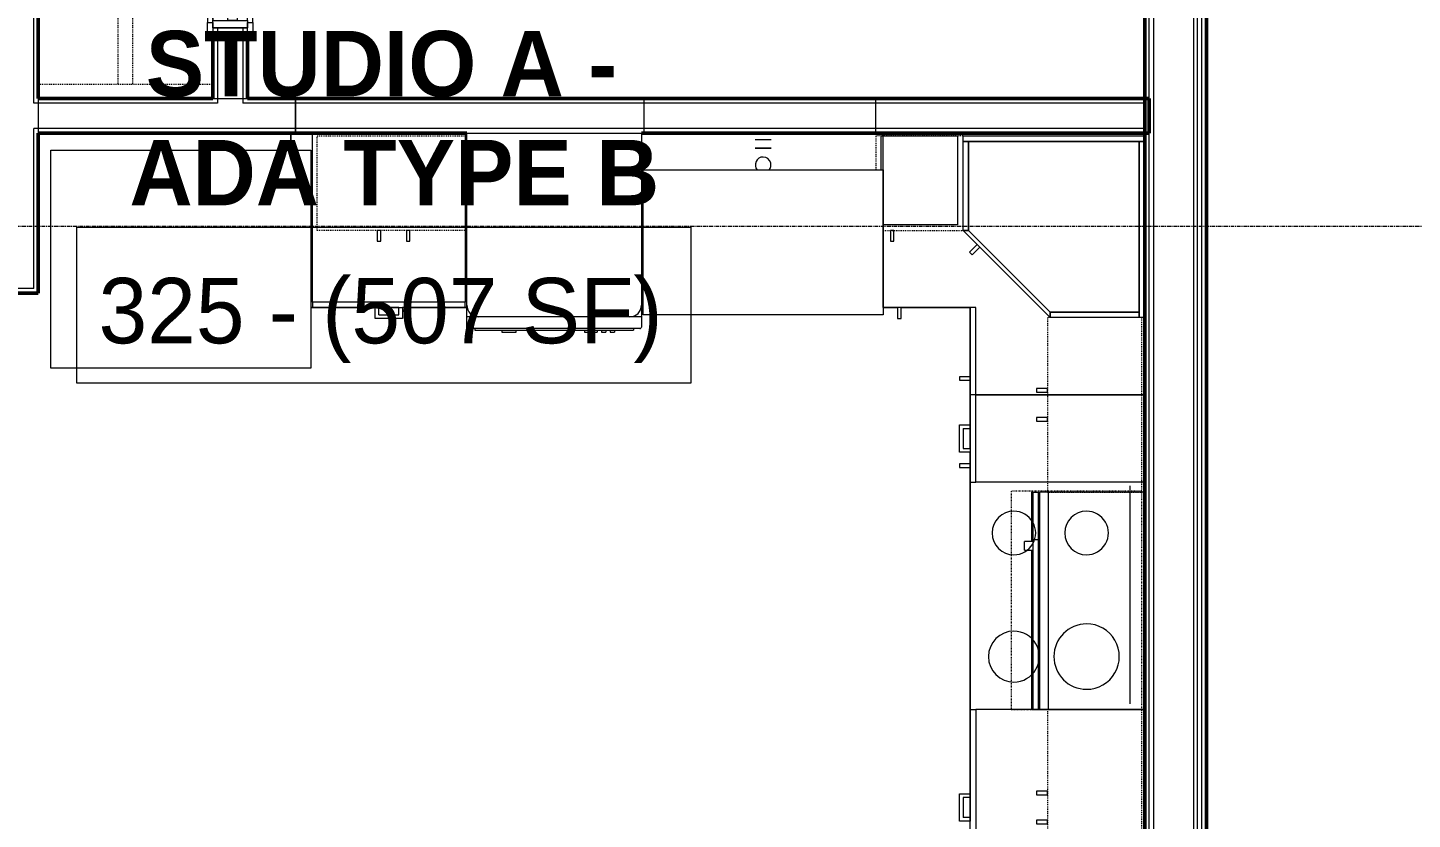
# Model space of a CAD drawing. Header units: inches. Extents: x -4218 to -1830, y 9767 to 12426.
# Drawn here: x -3093.5 to -2903, y 10085.6 to 10194.5 of the extents above; entities that cross this region are included whole.
import ezdxf

# ---------------------------------------------------------------- set-up
doc = ezdxf.new("R2010")
doc.units = ezdxf.units.IN
doc.header["$MEASUREMENT"] = 0
for name, pattern in [('Dash', [0.25, 0.125, -0.125]), ('Grid Line 1_2_', [0.875, 0.5, -0.125, 0.125, -0.125]), ('Overhead', [0.15625, 0.09375, -0.0625])]:
    doc.linetypes.add(name, pattern=pattern)
for name, color, linetype, lineweight in [('0-1', 7, 'Continuous', 5), ('0-2', 10, 'Continuous', 9), ('A-AREA-IDEN', 2, 'Continuous', 9), ('A-DOOR-1', 10, 'Continuous', 9), ('A-DOOR-FRAM-1', 10, 'Continuous', 9), ('A-WALL-1', 7, 'Continuous', 50), ('A-WALL-2', 250, 'Continuous', 13), ('A-WALL-4', 252, 'Continuous', 9), ('A-WALL-5', 253, 'Continuous', 9), ('A-WALL-6', 254, 'Continuous', 9), ('A-WALL-7', 113, 'Continuous', 9), ('I-WALL-1', 7, 'Continuous', 50), ('P-SANR-FIXT-1', 10, 'Continuous', 9), ('P-SANR-FIXT-2', 252, 'Continuous', 9), ('Q-CASE', 31, 'Continuous', 9), ('Q-CASE-1', 253, 'Continuous', 9), ('Q-CASE-2', 252, 'Continuous', 9), ('Q-CASE-3', 10, 'Continuous', 9), ('Q-CASE-4', 252, 'Dash', 9), ('Q-CASE-5', 253, 'Dash', 9), ('Q-CASE-6', 254, 'Continuous', 9), ('Q-CASE-HDLN-1', 10, 'Dash', 9), ('Q-CASE-HDLN-2', 252, 'Dash', 9), ('Q-SPCQ-1', 10, 'Continuous', 9), ('Q-SPCQ-2', 91, 'Overhead', 9), ('S-GRID-1', 1, 'Grid Line 1_2_', 9)]:
    doc.layers.add(name, color=color, linetype=linetype, lineweight=lineweight)
doc.styles.add('Century Gothic', font='ufonts.com_century-gothic.ttf', dxfattribs={"height": 9})
doc.styles.add('Century Gothic_B', font='GOTHICB.TTF', dxfattribs={"height": 9})

# ---------------------------------------------------------------- blocks, each defined once
blk = doc.blocks.new('SLIDING - FLUSH - 5-0 x 6-8-3203585-BACKGROUND - RCP - 3RD FLOOR')
at = {"layer": 'A-DOOR-1'}
for p, q in [((-32.75, 2.25), (-32.75, 3)), ((-30.25, 3), (-32.75, 3)), ((-32.75, 2.25), (-30.25, 2.25)), ((30.25, 3), (-30.25, 3)), ((-30.25, 3), (-30.25, 2.25)), ((1, 2.25), (-30, 2.25)), ((-30, 2.25), (-30, 0.88)), ((1, 2.25), (1, 0.88)), ((30.25, 2.25), (30.25, 3)), ((30.25, 3), (32.75, 3)), ((32.75, 2.25), (30.25, 2.25)), ((32.75, 3), (32.75, 2.25)), ((-30, 0.88), (1, 0.88)), ((30, 0.88), (-1, 0.88)), ((-1, 0.88), (-1, -0.5)), ((30, 0.88), (30, -0.5)), ((-1, -0.5), (30, -0.5)), ((-32.75, -3.25), (-32.75, -2.5)), ((-30.25, -2.5), (-32.75, -2.5)), ((-32.75, -3.25), (-30.25, -3.25)), ((-30.25, -2.5), (-30.25, -3.25)), ((-30.25, -3.25), (30.25, -3.25)), ((30.25, -2.5), (32.75, -2.5)), ((30.25, -3.25), (30.25, -2.5)), ((32.75, -3.25), (30.25, -3.25)), ((32.75, -2.5), (32.75, -3.25))]:
    blk.add_line(p, q, dxfattribs=at)
at = {"layer": 'A-DOOR-FRAM-1'}
for p, q in [((-30, 2.25), (-31, 2.25)), ((-31, -2.5), (-31, 2.25)), ((-30, 2.25), (-30, -2.5)), ((30, 2.25), (1, 2.25)), ((30, -2.5), (30, 2.25)), ((30, 2.25), (31, 2.25)), ((31, 2.25), (31, -2.5)), ((-31, -2.5), (-30, -2.5)), ((-30, -2.5), (30, -2.5)), ((31, -2.5), (30, -2.5))]:
    blk.add_line(p, q, dxfattribs=at)
blk = doc.blocks.new('Refrigerator_-_Side-by-Side_6047 - 36_ X 30_-1372843-BACKGROUND - RCP - 3RD FLOOR')
at = {"layer": 'Q-SPCQ-1'}
for p, q in [((-17.88, 15.58), (17.87, 15.58)), ((-17.88, -14.42), (-17.88, 15.58)), ((17.87, 15.58), (17.87, -14.42)), ((17.87, -14.42), (-17.88, -14.42))]:
    blk.add_line(p, q, dxfattribs=at)
blk = doc.blocks.new('Range - 24_ x 30_-2806124-BACKGROUND - RCP - 3RD FLOOR')
at = {"layer": 'Q-SPCQ-1'}
blk.add_line((0, -22), (30, -22), dxfattribs=at)
for centre, radius, start, end in [((6.5, -6), 3.5, 360, 180), ((23.5, -6), 3, 0, 180), ((6.5, -6), 3.5, 180, 0), ((23.5, -6), 3, 180, 0), ((6.5, -16), 4.5, 0, 180), ((23.5, -16), 3, 360, 180), ((6.5, -16), 4.5, 180, 0), ((23.5, -16), 3, 180, 0)]:
    blk.add_arc(centre, radius, start, end, dxfattribs=at)
blk = doc.blocks.new('Dishwasher_15404 - 34_ counter-547918-BACKGROUND - RCP - 3RD FLOOR')
at = {"layer": 'Q-SPCQ-1'}
for p, q in [((0, 24), (23.68, 24)), ((0, 0), (0, 24)), ((23.68, 24), (25.25, 24)), ((25.25, 24), (26.68, 24)), ((25.25, 24), (25.25, 22.43)), ((26.87, 23.8), (26.87, 0.2)), ((26.87, 22.91), (27.12, 22.91)), ((27.12, 21.39), (27.12, 22.91)), ((25.25, 22.43), (25.25, 1.57)), ((27.12, 20.19), (27.12, 21.39)), ((27.12, 20.28), (27.37, 20.28)), ((27.12, 3.81), (27.12, 20.19)), ((27.12, 19.69), (27.37, 19.69)), ((27.12, 19.1), (27.37, 19.1)), ((27.37, 19.69), (27.37, 20.28)), ((27.37, 18.51), (27.37, 19.1)), ((27.12, 18.51), (27.37, 18.51)), ((27.12, 17.92), (27.37, 17.92)), ((27.12, 17.33), (27.37, 17.33)), ((27.37, 17.33), (27.37, 17.92)), ((27.12, 16.74), (27.37, 16.74)), ((27.12, 16.15), (27.37, 16.15)), ((27.37, 16.15), (27.37, 16.74)), ((27.37, 6.79), (27.12, 6.79)), ((27.37, 5.81), (27.37, 6.79)), ((27.37, 4.82), (27.37, 5.81)), ((27.12, 4.82), (27.37, 4.82)), ((27.12, 2.61), (27.12, 3.81)), ((27.12, 1.09), (27.12, 2.61)), ((23.68, 0), (0, 0)), ((25.25, 1.57), (25.25, 0)), ((26.87, 1.09), (27.12, 1.09)), ((25.25, 0), (23.68, 0)), ((26.68, 0), (25.25, 0))]:
    blk.add_line(p, q, dxfattribs=at)
for centre, radius, start, end in [((23.68, 22.43), 1.57, 360, 90), ((23.68, 22.43), 1.57, 32.077, 42.3359), ((23.68, 22.43), 1.57, 17.8182, 27.5266), ((26.68, 23.8), 0.197, 360, 90), ((23.68, 22.43), 1.57, 360, 13.6425), ((23.68, 1.57), 1.57, 270, 360), ((23.68, 1.57), 1.57, 317.6641, 327.923), ((23.68, 1.57), 1.57, 332.4734, 342.1818), ((23.68, 1.57), 1.57, 346.3575, 360), ((26.68, 0.2), 0.197, 270, 360), ((26.68, 0.2), 0.197, 270, 345)]:
    blk.add_arc(centre, radius, start, end, dxfattribs=at)
blk = doc.blocks.new('OD_CW_Closet - OD_CW_Closet-2508933-BACKGROUND - RCP - 3RD FLOOR')
at = {"layer": 'Q-CASE-HDLN-1'}
for p, q in [((0.74, 24), (0.74, 0)), ((0.74, 13), (74.9, 13)), ((0.74, 11), (74.9, 11)), ((0.74, 0), (6.74, 0)), ((9.24, 0), (69.74, 0)), ((72.24, 0), (74.9, 0))]:
    blk.add_line(p, q, dxfattribs=at)
at = {"layer": 'Q-CASE-HDLN-2'}
for p, q in [((74.9, 24), (0.74, 24)), ((74.9, 0), (74.9, 24))]:
    blk.add_line(p, q, dxfattribs=at)
blk = doc.blocks.new('30quot_MicrowaveVent_11166 - 70cm miele oven-V88-BACKGROUND - RCP - 3RD FLOOR')
at = {"layer": 'Q-CASE-1'}
for p, q in [((-14.2, 0.37), (-14.2, 0)), ((15.68, 0), (15.68, 0.37))]:
    blk.add_line(p, q, dxfattribs=at)
at = {"layer": 'Q-CASE-2'}
for p, q in [((7.69, 15.6), (-14.2, 15.6)), ((-14.2, 15.6), (-14.2, 15.54)), ((-14.2, 15.54), (-14.2, 15.39)), ((9.18, 15.39), (-14.2, 15.39)), ((-14.2, 15.39), (-14.2, 14.61)), ((8.88, 16.6), (7.69, 16.6)), ((7.69, 16.55), (7.69, 15.39)), ((8.88, 15.39), (8.88, 16.55)), ((15.68, 15.6), (8.88, 15.6)), ((9.18, 15.39), (9.18, 14.61)), ((15.68, 15.39), (9.18, 15.39)), ((9.18, 15.39), (9.18, 14.61)), ((15.68, 15.39), (15.68, 15.6)), ((15.68, 15.39), (15.68, 14.61)), ((-14.2, 14.61), (9.18, 14.61)), ((-14.2, 14.49), (-14.2, 13.23)), ((15.68, 14.49), (-14.2, 14.49)), ((9.18, 14.61), (15.68, 14.61)), ((15.68, 13.23), (15.68, 14.49)), ((-14.2, 13.23), (-14.2, 0.37)), ((-14.2, 13.23), (15.68, 13.23)), ((15.68, 0.37), (15.68, 13.23))]:
    blk.add_line(p, q, dxfattribs=at)
at = {"layer": 'Q-CASE-6'}
blk.add_line((-14.2, 0), (15.68, 0), dxfattribs=at)
blk = doc.blocks.new('Base Cabinet 3 Drawer 230 - Base Cabinet 3 Drawer 230 27_-2602705-BACKGROUND - RCP - 3RD FLOOR')
at = {"layer": 'Q-CASE-3'}
for p, q in [((-1.14, 24), (-1.14, 25.5)), ((-1.14, 25.5), (2.61, 25.5)), ((2.11, 25), (-0.64, 25)), ((-0.64, 24), (-0.64, 25)), ((2.11, 24), (2.11, 25)), ((2.61, 25.5), (2.61, 24)), ((-12.76, 24), (14.24, 24)), ((-12.76, 23.25), (-12.76, 24)), ((14.24, 23.25), (-12.76, 23.25)), ((-12.76, 23.25), (-12.76, 0)), ((-1.14, 24), (-0.64, 24)), ((2.61, 24), (2.11, 24)), ((14.24, 24), (14.24, 23.25)), ((14.24, 0), (14.24, 23.25)), ((-12.76, 0), (14.24, 0))]:
    blk.add_line(p, q, dxfattribs=at)
blk = doc.blocks.new('Single Door 1 Drawer 211 - 211 Base Cabinet Single Door1 Drawer 12_-2706434-BACKGROUND - RCP - 3RD FLOOR')
at = {"layer": 'Q-CASE-3'}
for p, q in [((-11.26, -23.25), (-11.26, 0)), ((-11.26, 0), (0.74, 0)), ((0.74, 0), (0.74, -23.25)), ((-11.26, -23.25), (-11.26, -24)), ((0.74, -23.25), (-11.26, -23.25)), ((-11.26, -24), (0.74, -24)), ((-6.64, -24), (-7.14, -24)), ((-7.14, -25.5), (-7.14, -24)), ((-6.64, -25), (-6.64, -24)), ((-3.89, -25), (-3.89, -24)), ((-3.89, -24), (-3.39, -24)), ((-3.39, -24), (-3.39, -25.5)), ((-1.27, -24), (-1.76, -24)), ((-1.76, -24), (-1.76, -25.5)), ((-1.27, -25.5), (-1.27, -24)), ((0.74, -24), (0.74, -23.25)), ((-3.39, -25.5), (-7.14, -25.5)), ((-6.64, -25), (-3.89, -25)), ((-1.76, -25.5), (-1.27, -25.5))]:
    blk.add_line(p, q, dxfattribs=at)
blk = doc.blocks.new('Base Cabinet Corner 197 - Base Cabinet Corner 197-2565125-BACKGROUND - RCP - 3RD FLOOR')
at = {"layer": 'Q-CASE-3'}
for p, q in [((-23.26, 0), (12.74, 0)), ((-23.26, -36), (-23.26, 0)), ((12.74, 0), (12.74, -24)), ((0.74, -23.25), (0.74, -36)), ((12.74, -23.25), (0.74, -23.25)), ((0.74, -23.25), (0.74, -24)), ((0.74, -24), (0.74, -36)), ((12.74, -24), (0.74, -24)), ((10.73, -24), (10.24, -24)), ((10.24, -24), (10.24, -25.5)), ((10.73, -25.5), (10.73, -24)), ((10.24, -25.5), (10.73, -25.5)), ((2.23, -33.51), (0.73, -33.51)), ((0.73, -33.51), (0.73, -34)), ((0.73, -34), (2.23, -34)), ((2.23, -34), (2.23, -33.51)), ((0.74, -36), (-23.26, -36))]:
    blk.add_line(p, q, dxfattribs=at)
blk = doc.blocks.new('Base Cabinet 3 Drawer 230 - Base Cabinet 3 Drawer 230 21_-2554957-BACKGROUND - RCP - 3RD FLOOR')
at = {"layer": 'Q-CASE-3'}
for p, q in [((-9.76, -23.25), (-9.76, 0)), ((-9.76, 0), (11.24, 0)), ((11.24, 0), (11.24, -23.25)), ((-9.76, -23.25), (-9.76, -24)), ((11.24, -23.25), (-9.76, -23.25)), ((-9.76, -24), (11.24, -24)), ((-0.64, -24), (-1.14, -24)), ((-1.14, -25.5), (-1.14, -24)), ((-0.64, -25), (-0.64, -24)), ((2.11, -25), (2.11, -24)), ((2.11, -24), (2.61, -24)), ((2.61, -24), (2.61, -25.5)), ((11.24, -24), (11.24, -23.25)), ((2.61, -25.5), (-1.14, -25.5)), ((-0.64, -25), (2.11, -25))]:
    blk.add_line(p, q, dxfattribs=at)
blk = doc.blocks.new('308 - 308 x 24_-V68-BACKGROUND - RCP - 3RD FLOOR')
at = {"layer": 'Q-CASE'}
for p, q in [((0, -25.19), (-12, -13.19)), ((-12, -13.19), (-11.25, -13.19)), ((-11.25, -13.19), (0, -24.44)), ((0, -24.44), (0, -25.19))]:
    blk.add_line(p, q, dxfattribs=at)
at = {"layer": 'Q-CASE-1'}
for p, q in [((-12, -0.19), (10.32, -0.19)), ((10.37, -0.19), (12.62, -0.19)), ((12.62, -0.94), (13, -0.94)), ((13, -0.94), (12.62, -0.94)), ((13, -25.19), (12.62, -25.19))]:
    blk.add_line(p, q, dxfattribs=at)
at = {"layer": 'Q-CASE-2'}
for p, q in [((-12, -0.94), (-12, -0.19)), ((-12, -3.31), (-12, -0.94)), ((-12, -0.94), (-11.25, -0.94)), ((12.62, -0.94), (-12, -0.94)), ((-11.25, -3.2), (-11.25, -0.94)), ((-11.25, -0.94), (12.25, -0.94)), ((-11.25, -0.94), (-11.25, -3.2)), ((12.25, -0.94), (12.25, -24.44)), ((12.25, -25.19), (12.25, -0.94)), ((12.25, -0.94), (12.62, -0.94)), ((-12, -13.19), (-12, -3.33)), ((-11.25, -13.19), (-11.25, -3.27)), ((-11.25, -3.27), (-11.25, -13.19)), ((-11.25, -13.19), (-12, -13.19)), ((0, -24.44), (-11.25, -13.19)), ((-10.05, -15.14), (-11.11, -16.2)), ((-11.11, -16.2), (-10.76, -16.55)), ((-10.76, -16.55), (-9.7, -15.49)), ((12.25, -24.44), (0, -24.44)), ((0, -25.19), (0, -24.44)), ((0, -24.44), (12.25, -24.44)), ((12.25, -24.44), (12.25, -25.19)), ((12.25, -25.19), (0, -25.19)), ((12.62, -25.19), (12.25, -25.19))]:
    blk.add_line(p, q, dxfattribs=at)
at = {"layer": 'Q-CASE-6'}
for p, q in [((12.62, -0.19), (13, -0.19)), ((13, -0.19), (13, -0.94)), ((13, -0.94), (13, -25.19))]:
    blk.add_line(p, q, dxfattribs=at)
blk = doc.blocks.new('300 Series Wall Hung Cabinet_301 - 12_ x 24_-2732593-BACKGROUND - RCP - 3RD FLOOR')
at = {"layer": 'Q-CASE-1'}
blk.add_line((-5.25, -0.19), (5.25, -0.19), dxfattribs=at)
at = {"layer": 'Q-CASE-2'}
for p, q in [((-5.25, -4.87), (-5.25, -0.19)), ((5.25, -0.19), (5.25, -3.41)), ((5.25, -3.44), (5.25, -12.44)), ((5.25, -12.44), (-5, -12.44)), ((-3.51, -13.19), (-4, -13.19)), ((-4, -13.19), (-4, -14.69)), ((-3.51, -14.69), (-3.51, -13.19)), ((-4, -14.69), (-3.51, -14.69))]:
    blk.add_line(p, q, dxfattribs=at)
at = {"layer": 'Q-CASE-4'}
for p, q in [((-6, -0.19), (-6, -4.87)), ((6, -3.31), (6, -0.19)), ((6, -13.19), (6, -3.33)), ((-5, -13.19), (6, -13.19))]:
    blk.add_line(p, q, dxfattribs=at)
at = {"layer": 'Q-CASE-5'}
blk.add_line((6, -0.19), (-6, -0.19), dxfattribs=at)
blk = doc.blocks.new('kitchen_faucet_14143 - kitchen_faucet_14143-V70-BACKGROUND - RCP - 3RD FLOOR')
at = {"layer": 'P-SANR-FIXT-2'}
for p, q in [((2.26, -1.08), (2.26, 1.08)), ((2.34, 1.08), (2.34, -1.08)), ((3.44, -1.08), (3.44, 1.08))]:
    blk.add_line(p, q, dxfattribs=at)
for start, end in [(0, 130.3805), (285.1305, 360), (229.6195, 285)]:
    blk.add_arc((0, 0), 1.08, start, end, dxfattribs=at)
blk = doc.blocks.new('Stainless Steel Farmhous Kitchen Sink - Stainless Steel Farmhous Kitchen Sink-2443921-BACKGROUND - RCP - 3RD FLOOR')
at = {"layer": 'P-SANR-FIXT-1'}
for p, q in [((-33, -22.2), (-33, -2.25)), ((-33, -2.25), (0, -2.25)), ((0, -2.25), (0, -22.2)), ((0, -22.2), (-33, -22.2))]:
    blk.add_line(p, q, dxfattribs=at)
blk = doc.blocks.new('300 Series Wall Hung Cabinet_302 - 27_ X 24_-2768166-BACKGROUND - RCP - 3RD FLOOR')
at = {"layer": 'Q-CASE-2'}
for p, q in [((-1.76, -13.19), (-2.25, -13.19)), ((-2.25, -13.19), (-2.25, -14.69)), ((-1.76, -14.69), (-1.76, -13.19)), ((2.24, -13.19), (1.75, -13.19)), ((1.75, -13.19), (1.75, -14.69)), ((2.24, -14.69), (2.24, -13.19)), ((-2.25, -14.69), (-1.76, -14.69)), ((1.75, -14.69), (2.24, -14.69))]:
    blk.add_line(p, q, dxfattribs=at)
at = {"layer": 'Q-CASE-4'}
for p, q in [((-13.5, -0.19), (-13.5, -13.19)), ((13.5, -13.19), (13.5, -0.19)), ((-13.5, -13.19), (13.5, -13.19))]:
    blk.add_line(p, q, dxfattribs=at)
at = {"layer": 'Q-CASE-5'}
blk.add_line((13.5, -0.19), (-13.5, -0.19), dxfattribs=at)
blk = doc.blocks.new('300 Series Wall Hung Cabinet_302 - 24_ X 24_-V73-BACKGROUND - RCP - 3RD FLOOR')
at = {"layer": 'Q-CASE-2'}
for p, q in [((-1.76, -13.19), (-2.25, -13.19)), ((-2.25, -13.19), (-2.25, -14.69)), ((-1.76, -14.69), (-1.76, -13.19)), ((2.24, -13.19), (1.75, -13.19)), ((1.75, -13.19), (1.75, -14.69)), ((2.24, -14.69), (2.24, -13.19)), ((-2.25, -14.69), (-1.76, -14.69)), ((1.75, -14.69), (2.24, -14.69))]:
    blk.add_line(p, q, dxfattribs=at)
at = {"layer": 'Q-CASE-4'}
for p, q in [((-12, -0.19), (-12, -13.19)), ((12, -13.19), (12, -0.19)), ((-12, -13.19), (12, -13.19))]:
    blk.add_line(p, q, dxfattribs=at)
at = {"layer": 'Q-CASE-5'}
blk.add_line((12, -0.19), (-12, -0.19), dxfattribs=at)
blk = doc.blocks.new('300 Series Wall Hung Cabinet_302 - 21_ X 24_-2838688-BACKGROUND - RCP - 3RD FLOOR')
at = {"layer": 'Q-CASE-2'}
for p, q in [((-1.76, 14.69), (-2.25, 14.69)), ((-2.25, 14.69), (-2.25, 13.19)), ((-1.76, 13.19), (-1.76, 14.69)), ((2.24, 14.69), (1.75, 14.69)), ((1.75, 14.69), (1.75, 13.19)), ((2.24, 13.19), (2.24, 14.69)), ((-2.25, 13.19), (-1.76, 13.19)), ((1.75, 13.19), (2.24, 13.19))]:
    blk.add_line(p, q, dxfattribs=at)
at = {"layer": 'Q-CASE-4'}
for p, q in [((-10.1, 13.19), (10.5, 13.19)), ((10.5, 13.19), (10.5, 0.23))]:
    blk.add_line(p, q, dxfattribs=at)
at = {"layer": 'Q-CASE-5'}
blk.add_line((10.5, 0.19), (-10.1, 0.19), dxfattribs=at)
blk = doc.blocks.new('Range_Hood_386 - 30_ Wide-V80-BACKGROUND - RCP - 3RD FLOOR')
at = {"layer": 'Q-SPCQ-2'}
for p, q in [((15, 6), (-15, 6)), ((-15, 6), (-15, -12)), ((15, -12), (15, 6)), ((-15, -12), (15, -12))]:
    blk.add_line(p, q, dxfattribs=at)
blk = doc.blocks.new('CTR - 1st Phase - Unit Layouts_rvt-1-BACKGROUND - RCP - 3RD FLOOR')
at = {"layer": 'A-WALL-1'}
for p, q in [((-3092, 10260.93), (-3092, 10184.78)), ((-3067.98, 10184.78), (-3067.98, 10192.77)), ((-3063.23, 10192.77), (-3063.23, 10184.78)), ((-3092, 10184.78), (-3067.98, 10184.78)), ((-3063.23, 10184.78), (-2939.15, 10184.78)), ((-2939.15, 10184.78), (-2939.15, 10184.15)), ((-2939.15, 10184.15), (-2939.15, 10180.65)), ((-3033.02, 10180.03), (-3092, 10180.03)), ((-3092, 10180.03), (-3092, 10158.02)), ((-2939.15, 10180.03), (-3009.02, 10180.03)), ((-2939.15, 10180.65), (-2939.15, 10180.03)), ((-3092.62, 10158.02), (-3096.12, 10158.02)), ((-3092, 10158.02), (-3092.62, 10158.02))]:
    blk.add_line(p, q, dxfattribs=at)
at = {"layer": 'A-WALL-2'}
for p, q in [((-3092.62, 10184.15), (-3092.62, 10260.93)), ((-3067.35, 10194.52), (-3067.35, 10184.78)), ((-3063.85, 10194.52), (-3063.85, 10184.78)), ((-3092, 10184.15), (-3092.62, 10184.15)), ((-3067.35, 10184.15), (-3092, 10184.15)), ((-3067.35, 10184.78), (-3067.35, 10184.15)), ((-3063.85, 10184.78), (-3063.85, 10184.15)), ((-2939.77, 10184.15), (-3063.85, 10184.15)), ((-2939.77, 10184.15), (-2939.77, 10180.65)), ((-3092, 10180.65), (-3092.62, 10180.65)), ((-3092.62, 10158.64), (-3092.62, 10180.65)), ((-2939.77, 10180.65), (-3092, 10180.65)), ((-3092.62, 10158.64), (-3096.12, 10158.64))]:
    blk.add_line(p, q, dxfattribs=at)
at = {"layer": 'A-WALL-4'}
for p, q in [((-3092, 10184.78), (-3067.98, 10184.78)), ((-3063.23, 10184.78), (-3056.62, 10184.78)), ((-3056.62, 10184.78), (-3008.62, 10184.78)), ((-3056.62, 10180.03), (-3056.62, 10184.75)), ((-3056.62, 10184.75), (-3056.62, 10180.03)), ((-3008.62, 10184.78), (-2976.77, 10184.78)), ((-3008.62, 10180.03), (-3008.62, 10184.78)), ((-3008.62, 10180.03), (-3008.62, 10184.78)), ((-2976.77, 10184.78), (-2939.77, 10184.78)), ((-2976.77, 10180.03), (-2976.77, 10184.78)), ((-2976.77, 10180.03), (-2976.77, 10184.78)), ((-3057.25, 10180.03), (-3092, 10180.03))]:
    blk.add_line(p, q, dxfattribs=at)
at = {"layer": 'A-WALL-5'}
for p, q in [((-3067.98, 10194.52), (-3063.23, 10194.52)), ((-3092, 10184.78), (-3092, 10180.03)), ((-3067.98, 10184.78), (-3063.23, 10184.78)), ((-2939.77, 10184.78), (-2939.15, 10184.78)), ((-2939.15, 10180.03), (-2939.77, 10180.03))]:
    blk.add_line(p, q, dxfattribs=at)
at = {"layer": 'A-WALL-6'}
for p, q in [((-2939.15, 10184.78), (-2939.15, 10180.03)), ((-3056.62, 10180.03), (-3057.25, 10180.03)), ((-3033.02, 10180.03), (-3056.62, 10180.03)), ((-3008.62, 10180.03), (-3009.02, 10180.03)), ((-2976.77, 10180.03), (-3008.62, 10180.03)), ((-2939.77, 10180.03), (-2976.77, 10180.03))]:
    blk.add_line(p, q, dxfattribs=at)
at = {"layer": 'A-WALL-7'}
for p, q in [((-3033.02, 10180.03), (-3057.25, 10180.03)), ((-3057.25, 10180.03), (-3057.25, 10177.72)), ((-3057.25, 10180.03), (-3033.02, 10180.03)), ((-3057.25, 10177.72), (-3057.25, 10180.03)), ((-2939.77, 10180.03), (-3009.02, 10180.03)), ((-3009.02, 10180.03), (-2939.77, 10180.03)), ((-2939.77, 10025.77), (-2939.77, 10180.03)), ((-2939.77, 10180.03), (-2939.77, 10025.77)), ((-3054.52, 10156.03), (-3045.65, 10156.03)), ((-3045.65, 10156.03), (-3054.52, 10156.03)), ((-3045.65, 10156.03), (-3045.15, 10156.03)), ((-3045.15, 10156.03), (-3042.4, 10156.03)), ((-3042.4, 10156.03), (-3045.15, 10156.03)), ((-3042.4, 10156.03), (-3041.9, 10156.03)), ((-3041.9, 10156.03), (-3033.02, 10156.03)), ((-3033.02, 10156.03), (-3041.9, 10156.03)), ((-3009.02, 10156.03), (-3008.77, 10156.03)), ((-3008.77, 10156.03), (-3009.02, 10156.03)), ((-2975.77, 10156.03), (-2973.77, 10156.03)), ((-2973.77, 10156.03), (-2975.77, 10156.03)), ((-2973.29, 10156.03), (-2963.77, 10156.03)), ((-2963.77, 10156.03), (-2973.29, 10156.03)), ((-2963.77, 10156.03), (-2963.77, 10146.53)), ((-2963.77, 10146.53), (-2963.77, 10156.03)), ((-2963.77, 10146.53), (-2963.77, 10146.04)), ((-2963.77, 10146.04), (-2963.77, 10139.9)), ((-2963.77, 10139.9), (-2963.77, 10146.04)), ((-2963.77, 10139.9), (-2963.77, 10139.4)), ((-2963.77, 10139.4), (-2963.77, 10136.65)), ((-2963.77, 10136.65), (-2963.77, 10139.4)), ((-2963.77, 10136.65), (-2963.77, 10136.15)), ((-2963.77, 10136.15), (-2963.77, 10134.53)), ((-2963.77, 10134.53), (-2963.77, 10136.15)), ((-2963.77, 10134.53), (-2963.77, 10134.04)), ((-2963.77, 10134.04), (-2963.77, 10089.15)), ((-2963.77, 10089.15), (-2963.77, 10134.04)), ((-2963.77, 10089.15), (-2963.77, 10088.65)), ((-2963.77, 10088.65), (-2963.77, 10085.9)), ((-2963.77, 10085.9), (-2963.77, 10088.65)), ((-2963.77, 10085.9), (-2963.77, 10085.4))]:
    blk.add_line(p, q, dxfattribs=at)
at = {"layer": '0-2'}
for name, p, rotation in [('OD_CW_Closet - OD_CW_Closet-2508933-BACKGROUND - RCP - 3RD FLOOR', (-3068, 10186.03), 89.99999999992893), ('SLIDING - FLUSH - 5-0 x 6-8-3203585-BACKGROUND - RCP - 3RD FLOOR', (-3065.48, 10225.52), 269.99999999997), ('Dishwasher_15404 - 34_ counter-547918-BACKGROUND - RCP - 3RD FLOOR', (-3033.02, 10180.03), 269.9999999999796), ('Base Cabinet Corner 197 - Base Cabinet Corner 197-2565125-BACKGROUND - RCP - 3RD FLOOR', (-2939.77, 10156.77), 269.999999999893), ('300 Series Wall Hung Cabinet_302 - 21_ X 24_-2838688-BACKGROUND - RCP - 3RD FLOOR', (-3043.12, 10179.84), 180), ('kitchen_faucet_14143 - kitchen_faucet_14143-V70-BACKGROUND - RCP - 3RD FLOOR', (-2992.27, 10175.67), 89.9999999998956), ('Refrigerator_-_Side-by-Side_6047 - 36_ X 30_-1372843-BACKGROUND - RCP - 3RD FLOOR', (-3072.4, 10163.29), 180), ('300 Series Wall Hung Cabinet_302 - 24_ X 24_-V73-BACKGROUND - RCP - 3RD FLOOR', (-2939.96, 10142.65), 269.9999999999392), ('Single Door 1 Drawer 211 - 211 Base Cabinet Single Door1 Drawer 12_-2706434-BACKGROUND - RCP - 3RD FLOOR', (-2939.77, 10132.77), 269.9999999998935), ('Range - 24_ x 30_-2806124-BACKGROUND - RCP - 3RD FLOOR', (-2963.77, 10101.53), 89.9999999999672), ('Range_Hood_386 - 30_ Wide-V80-BACKGROUND - RCP - 3RD FLOOR', (-2952.15, 10115.77), 89.99999999990145), ('30quot_MicrowaveVent_11166 - 70cm miele oven-V88-BACKGROUND - RCP - 3RD FLOOR', (-2939.77, 10114.97), 89.9999999999377), ('Base Cabinet 3 Drawer 230 - Base Cabinet 3 Drawer 230 27_-2602705-BACKGROUND - RCP - 3RD FLOOR', (-2939.77, 10086.53), 89.99999999998313), ('300 Series Wall Hung Cabinet_302 - 27_ X 24_-2768166-BACKGROUND - RCP - 3RD FLOOR', (-2939.96, 10087.27), 269.9999999999392)]:
    blk.add_blockref(name, p, dxfattribs=dict(at, rotation=rotation))
for name, p in [('Base Cabinet 3 Drawer 230 - Base Cabinet 3 Drawer 230 21_-2554957-BACKGROUND - RCP - 3RD FLOOR', (-3044.51, 10180.03)), ('300 Series Wall Hung Cabinet_301 - 12_ x 24_-2732593-BACKGROUND - RCP - 3RD FLOOR', (-2970.77, 10179.84)), ('308 - 308 x 24_-V68-BACKGROUND - RCP - 3RD FLOOR', (-2952.77, 10179.84)), ('Stainless Steel Farmhous Kitchen Sink - Stainless Steel Farmhous Kitchen Sink-2443921-BACKGROUND - RCP - 3RD FLOOR', (-2975.77, 10177.22))]:
    blk.add_blockref(name, p, dxfattribs=at)
blk = doc.blocks.new('CTR - 1st Phase - Common Walls_rvt-1-BACKGROUND - RCP - 3RD FLOOR')
at = {"layer": 'A-WALL-2'}
for p, q in [((-2939.15, 9988.44), (-2939.15, 10373.41)), ((-2938.52, 9988.44), (-2938.52, 10373.41)), ((-2933.02, 9988.44), (-2933.02, 10373.41)), ((-2932.52, 9988.44), (-2932.52, 10373.41)), ((-2931.9, 9988.44), (-2931.9, 10373.41))]:
    blk.add_line(p, q, dxfattribs=at)
at = {"layer": 'I-WALL-1'}
for p, q in [((-2939.77, 9988.44), (-2939.77, 10373.41)), ((-2931.27, 10248.91), (-2931.27, 9988.44))]:
    blk.add_line(p, q, dxfattribs=at)

msp = doc.modelspace()

# ---------------------------------------------------------------- linework, layer by layer
at = {"layer": 'A-AREA-IDEN', "flags": 128}
msp.add_lwpolyline([(-3086.7, 10167.12), (-3002.2, 10167.12), (-3002.2, 10145.63), (-3086.7, 10145.63)], close=True, dxfattribs=at)
at = {"layer": 'S-GRID-1'}
msp.add_line((-1830.2, 10167.19), (-4168.71, 10167.19), dxfattribs=at)

# ---------------------------------------------------------------- block references
at = {"layer": '0-1'}
for name in ['CTR - 1st Phase - Unit Layouts_rvt-1-BACKGROUND - RCP - 3RD FLOOR', 'CTR - 1st Phase - Common Walls_rvt-1-BACKGROUND - RCP - 3RD FLOOR']:
    msp.add_blockref(name, (0, 0), dxfattribs=at)

# ---------------------------------------------------------------- texts
at = {"layer": 'A-AREA-IDEN', "char_height": 9, "attachment_point": 1}
for s, insert, width, style in [('STUDIO A -', (-3077.2, 10194.1), 79.083, 'Century Gothic_B'), ('ADA TYPE B', (-3079.45, 10179.1), 84.537, 'Century Gothic_B'), ('325 - (507 SF)', (-3083.7, 10160.12), 94.839, 'Century Gothic')]:
    msp.add_mtext(s, dxfattribs=dict(at, insert=insert, width=width, style=style))

doc.saveas('drawing.dxf')
